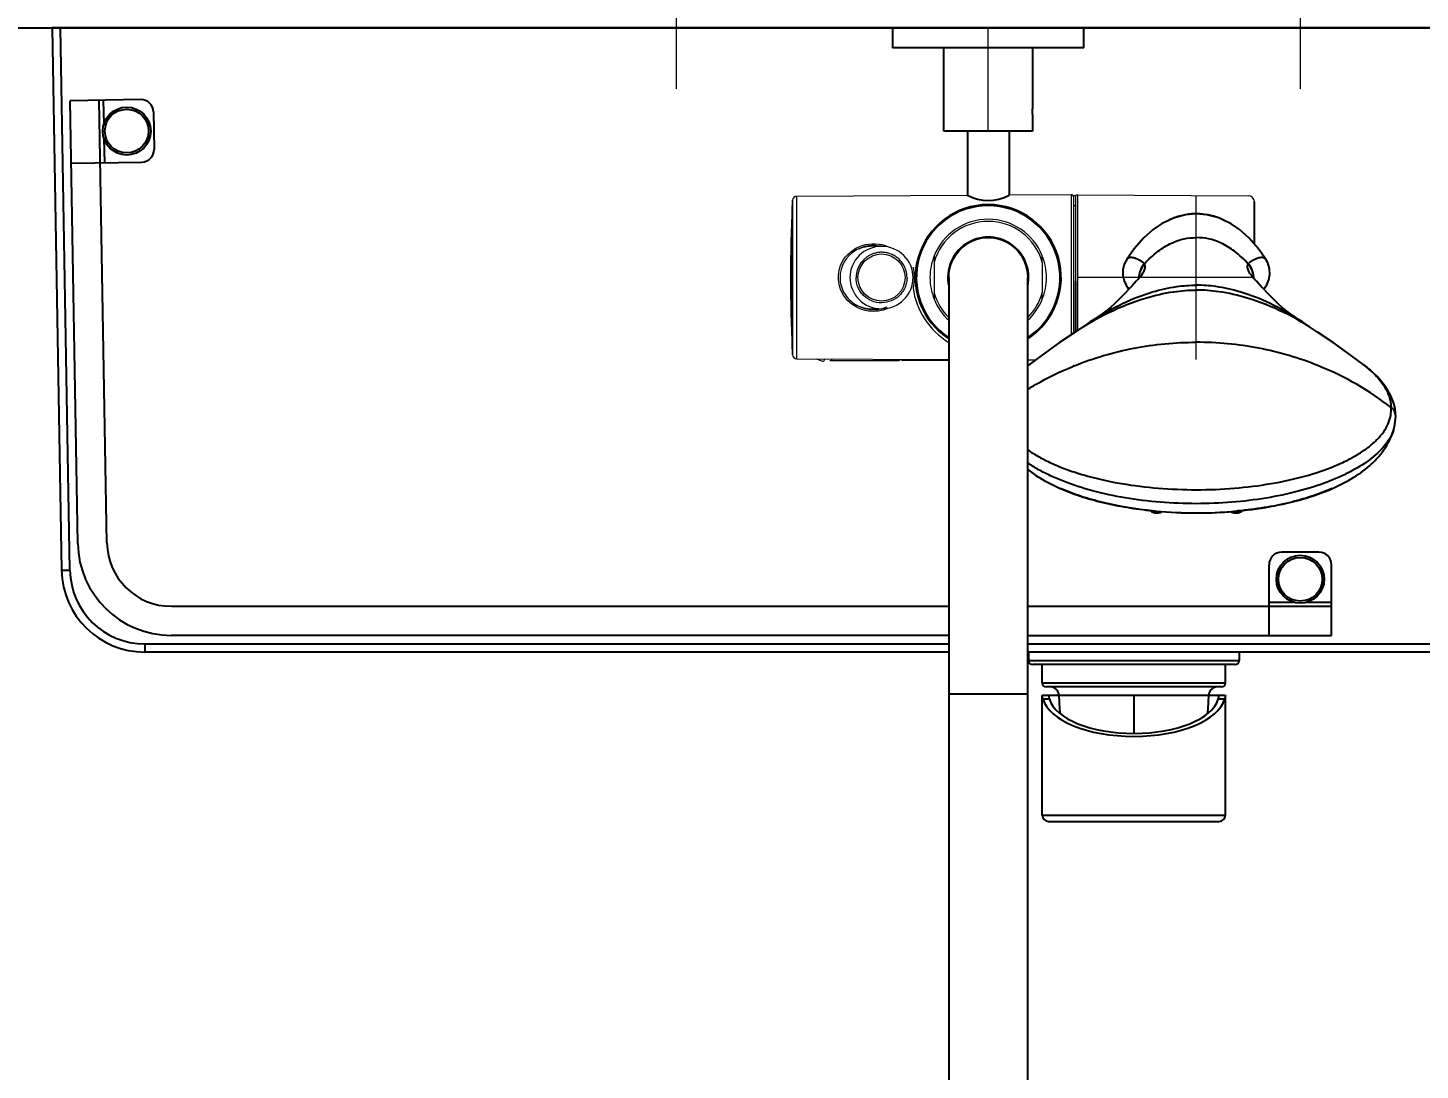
# Model space of a CAD drawing. Extents: x 11377 to 14537, y 53 to 2368.
# Drawn here: x 12292.1 to 12626.8, y 1897.8 to 2148.3 of the extents above; entities that cross this region are included whole.
import ezdxf

# ---------------------------------------------------------------- set-up
doc = ezdxf.new("R2010")
doc.units = 0
doc.header["$LTSCALE"] = 10
doc.header["$MEASUREMENT"] = 0
doc.header["$PDMODE"] = 3
doc.header["$PDSIZE"] = -10
doc.linetypes.add('CENTER2', pattern=[28.575, 19.05, -3.175, 3.175, -3.175])
doc.layers.get('0').update_dxf_attribs({"linetype": 'CONTINUOUS'})
doc.layers.get('DEFPOINTS').update_dxf_attribs({"linetype": 'CONTINUOUS'})
doc.layers.add('1', color=7, linetype='CONTINUOUS', true_color=0xffffff)
doc.layers.add('Cneter', color=1, linetype='CENTER2', lineweight=13)
doc.styles.add('Daelim Dimension', font='')
doc.styles.get('Daelim Dimension').set_extended_font_data('나눔고딕')
doc.dimstyles.new('DEFAULT', dxfattribs={"dimscale": 2, "dimtxt": 2, "dimasz": 2, "dimexe": 0, "dimexo": 2, "dimgap": 1, "dimtad": 1, "dimdec": 1, "dimzin": 9, "dimdsep": 46, "dimtxsty": 'Daelim Dimension', "dimcen": 0.5, "dimclrd": 252, "dimclre": 252, "dimclrt": 3, "dimadec": 1, "dimazin": 0, "dimtfac": 1, "dimtdec": 1, "dimtix": 1, "dimtmove": 0, "dimatfit": 3, "dimfxl": 1, "dimtolj": 1, "dimtzin": 1, "dimlwd": 9, "dimlwe": 9, "dimarcsym": 0})

# ---------------------------------------------------------------- blocks, each defined once
blk = doc.blocks.new('*D17')
at = {"color": 5, "lineweight": 9, "ltscale": 0.5, "transparency": 16777216}
for p, q in [((12801.37, 2148.31), (12873.19, 2148.31)), ((12871.19, 2140.31), (12871.19, 1646.22)), ((12526.95, 1638.22), (12873.19, 1638.22))]:
    blk.add_line(p, q, dxfattribs=at)
at = {"color": 5, "ltscale": 0.5, "transparency": 16777216}
for points in [[(12869.86, 2140.31), (12872.52, 2140.31), (12871.19, 2148.31)], [(12869.86, 1646.22), (12872.52, 1646.22), (12871.19, 1638.22)]]:
    blk.add_solid(points, dxfattribs=at)
at = {"layer": 'DEFPOINTS', "color": 0, "ltscale": 0.5, "transparency": 16777216}
for p in [(12797.37, 2148.31), (12522.95, 1638.22), (12871.19, 1638.22)]:
    blk.add_point(p, dxfattribs=at)
at = {"color": 7, "lineweight": 9, "ltscale": 0.5, "transparency": 16777216, "insert": (12858.33, 1893.27), "char_height": 20, "attachment_point": 5, "rotation": 90, "style": 'Daelim Dimension'}
blk.add_mtext('\\A1;510', dxfattribs=at)

msp = doc.modelspace()

# ---------------------------------------------------------------- linework, layer by layer
at = {"ltscale": 0.5}
msp.add_line((12057.44, 2148.31), (13537.29, 2148.31), dxfattribs=at)
at = {"color": 7, "linetype": 'Continuous'}
for p, q in [((12747.95, 2148.31), (12297.95, 2148.31)), ((12297.95, 2148.31), (12300.22, 2017.96)), ((12297.95, 2148.31), (12747.95, 2148.31)), ((12302.22, 2017.96), (12299.95, 2148.31)), ((12499.95, 2148.31), (12499.95, 2143.51)), ((12545.95, 2143.51), (12545.95, 2148.31)), ((12545.95, 2143.51), (12499.95, 2143.51)), ((12512.3, 2123.51), (12512.3, 2143.51)), ((12533.6, 2143.51), (12533.6, 2129.5)), ((12319.25, 2131.06), (12302.25, 2130.76)), ((12304.11, 2024.42), (12302.25, 2130.76)), ((12311.11, 2024.54), (12309.25, 2130.89)), ((12310.25, 2130.9), (12310.35, 2125.08)), ((12533.6, 2129.5), (12533.59, 2129.46)), ((12322.3, 2128.11), (12322.46, 2119.11)), ((12533.59, 2127.04), (12533.6, 2127)), ((12533.6, 2127), (12533.6, 2123.51)), ((12533.6, 2123.51), (12512.3, 2123.51)), ((12517.95, 2123.51), (12517.95, 2108.06)), ((12527.95, 2123.51), (12527.95, 2108.12)), ((12310.41, 2121.73), (12310.51, 2115.91)), ((12302.52, 2115.77), (12319.51, 2116.06)), ((12566.25, 2102.05), (12566.19, 2102.02)), ((12579.73, 2102.02), (12579.68, 2102.05)), ((12581.31, 2101.18), (12579.68, 2102.05)), ((12556.31, 2092.8), (12556.31, 2092.81)), ((12589.62, 2092.8), (12589.62, 2092.8)), ((12513.45, 2088.31), (12513.45, 1738.31)), ((12532.45, 1738.31), (12532.45, 2088.31)), ((12559.51, 2088.55), (12558.84, 2087.75)), ((12556.43, 2085.96), (12556.76, 2085.5)), ((12558.86, 2087.77), (12558.81, 2087.72)), ((12587.12, 2087.72), (12587.07, 2087.77)), ((12587.09, 2087.75), (12587.07, 2087.77)), ((12589.16, 2085.5), (12589.5, 2085.96)), ((12602.12, 2075.2), (12599.95, 2076.65)), ((12532.61, 2067.24), (12532.61, 2067.24)), ((12613.32, 2067.24), (12613.32, 2067.24)), ((12620.88, 2054.97), (12620.88, 2055.02)), ((12620.54, 2052.21), (12620.54, 2052.18)), ((12620.54, 2052.18), (12620.55, 2052.21)), ((12539.47, 2037.98), (12540.26, 2037.62)), ((12540.26, 2037.62), (12540.3, 2037.61)), ((12605.64, 2037.61), (12605.66, 2037.62)), ((12563.26, 2032.18), (12563.13, 2032.19)), ((12563.22, 2031.76), (12563.22, 2031.76)), ((12563.25, 2032.2), (12563.28, 2032.19)), ((12563.26, 2031.87), (12563.26, 2031.88)), ((12563.28, 2032.06), (12563.29, 2032.12)), ((12563.28, 2032.02), (12563.28, 2032.06)), ((12563.28, 2031.99), (12563.28, 2032.02)), ((12563.29, 2032.12), (12563.29, 2032.21)), ((12582.66, 2031.75), (12582.83, 2031.77)), ((12582.94, 2032.21), (12582.82, 2032.19)), ((12582.95, 2031.78), (12583.05, 2031.8)), ((12602.45, 2022.31), (12593.45, 2022.31)), ((12590.45, 2002.31), (12590.45, 2019.31)), ((12605.45, 2002.31), (12605.45, 2019.31)), ((12326.61, 2009.31), (12513.45, 2009.31)), ((12532.45, 2009.31), (12605.45, 2009.31)), ((12590.45, 2010.31), (12596.27, 2010.31)), ((12599.62, 2010.31), (12605.45, 2010.31)), ((12513.45, 2002.31), (12326.61, 2002.31)), ((12532.45, 2002.31), (12605.45, 2002.31)), ((12320.22, 2000.27), (12320.22, 1998.31)), ((12320.22, 2000.27), (12513.45, 2000.27)), ((12513.45, 1998.31), (12320.22, 1998.31)), ((12532.45, 2000.27), (12725.68, 2000.27)), ((12725.67, 1998.31), (12532.45, 1998.31)), ((12532.65, 1998.31), (12532.65, 1996.31)), ((12583.25, 1998.31), (12583.25, 1996.31)), ((12532.65, 1996.31), (12583.25, 1996.31)), ((12582.25, 1995.31), (12533.65, 1995.31)), ((12535.95, 1990.92), (12535.95, 1995.31)), ((12579.94, 1990.92), (12579.94, 1995.31)), ((12513.45, 1988.31), (12532.45, 1988.31)), ((12535.95, 1990.92), (12579.94, 1990.92)), ((12535.95, 1987.82), (12535.99, 1987.92)), ((12535.99, 1987.92), (12579.9, 1987.92)), ((12578.94, 1989.92), (12536.95, 1989.92)), ((12537.49, 1987.92), (12537.45, 1987.82)), ((12557.95, 1987.92), (12557.95, 1978.75)), ((12578.45, 1987.82), (12578.4, 1987.92)), ((12579.9, 1987.92), (12579.95, 1987.82)), ((12535.95, 1959.11), (12535.95, 1987.82)), ((12537.64, 1986.98), (12536.13, 1986.98)), ((12579.76, 1986.98), (12578.25, 1986.98)), ((12579.95, 1959.11), (12579.95, 1987.82)), ((12535.95, 1959.11), (12579.95, 1959.11)), ((12537.45, 1957.61), (12578.45, 1957.61))]:
    msp.add_line(p, q, dxfattribs=at)
at = {"color": 0}
for p, q in [((12586.93, 2096.34), (12586.93, 2106.47)), ((12543.91, 2087.5), (12543.91, 2075.26))]:
    msp.add_line(p, q, dxfattribs=at)
at = {"color": 7, "linetype": 'Continuous'}
for points in [[(12566.25, 2102.05), (12564.61, 2101.18), (12562.62, 2099.89), (12560.32, 2097.89), (12558.06, 2095.24), (12556.31, 2092.81)], [(12572.96, 2103.62), (12570.37, 2103.4), (12567.51, 2102.61), (12566.25, 2102.04)], [(12579.68, 2102.04), (12578.38, 2102.62), (12575.53, 2103.4), (12572.96, 2103.62)], [(12589.62, 2092.8), (12587.86, 2095.25), (12585.61, 2097.89), (12583.31, 2099.89), (12581.31, 2101.18)], [(12556.31, 2092.8), (12555.65, 2091.53), (12555.32, 2090.16), (12555.31, 2088.79), (12555.61, 2087.52), (12556.1, 2086.45), (12556.43, 2085.96)], [(12589.5, 2085.96), (12589.89, 2086.57), (12590.39, 2087.73), (12590.64, 2089.05), (12590.57, 2090.46), (12590.16, 2091.83), (12589.62, 2092.8)], [(12559.66, 2088.74), (12559.7, 2088.84), (12559.51, 2088.55)], [(12587.09, 2087.75), (12586.42, 2088.55), (12586.25, 2088.8)], [(12558.81, 2087.72), (12558.54, 2087.42), (12558.06, 2086.89), (12557.44, 2086.22), (12556.69, 2085.43), (12555.86, 2084.55), (12554.99, 2083.66), (12554.12, 2082.79), (12553.26, 2081.98), (12552.42, 2081.23), (12551.55, 2080.5), (12550.59, 2079.76), (12549.52, 2078.99), (12548.39, 2078.23)], [(12597.54, 2078.23), (12596.41, 2078.99), (12595.34, 2079.76), (12594.38, 2080.5), (12593.51, 2081.23), (12592.67, 2081.98), (12591.81, 2082.79), (12590.94, 2083.66), (12590.07, 2084.55), (12589.24, 2085.43), (12588.49, 2086.22), (12587.87, 2086.89), (12587.39, 2087.42), (12587.12, 2087.72)], [(12548.39, 2078.24), (12547.46, 2077.63), (12545.98, 2076.65), (12543.81, 2075.2)], [(12599.95, 2076.65), (12598.46, 2077.63), (12597.54, 2078.24)], [(12543.81, 2075.2), (12540.1, 2072.67), (12535.96, 2069.73), (12532.61, 2067.24)], [(12613.32, 2067.24), (12609.96, 2069.73), (12605.83, 2072.67), (12602.12, 2075.2)], [(12532.61, 2067.24), (12532.45, 2067.12)], [(12620.88, 2055.02), (12620.85, 2055.72), (12620.72, 2056.75), (12620.48, 2057.83), (12620.12, 2058.93), (12619.64, 2060.04), (12619.03, 2061.17), (12618.29, 2062.3), (12617.41, 2063.42), (12616.4, 2064.55), (12615.24, 2065.66), (12613.93, 2066.77), (12613.32, 2067.24)], [(12620.54, 2052.18), (12620.71, 2052.96), (12620.88, 2054.97)], [(12561.92, 2032.37), (12562.04, 2032.21), (12562.19, 2032.07), (12562.35, 2031.97), (12562.52, 2031.9), (12562.72, 2031.84), (12562.96, 2031.79), (12563.09, 2031.77)], [(12563.09, 2031.77), (12563.13, 2031.76), (12563.16, 2031.76), (12563.18, 2031.76), (12563.2, 2031.76), (12563.22, 2031.76), (12563.23, 2031.76), (12563.23, 2031.76), (12563.23, 2031.76), (12563.23, 2031.76), (12563.24, 2031.77), (12563.24, 2031.77), (12563.24, 2031.78), (12563.24, 2031.78), (12563.25, 2031.79), (12563.25, 2031.8), (12563.25, 2031.81), (12563.25, 2031.81), (12563.25, 2031.82), (12563.26, 2031.83), (12563.26, 2031.85), (12563.26, 2031.86), (12563.26, 2031.87)], [(12563.22, 2031.76), (12563.35, 2031.75), (12563.63, 2031.75), (12563.89, 2031.77), (12564.11, 2031.81), (12564.31, 2031.87), (12564.49, 2031.95), (12564.66, 2032.06), (12564.67, 2032.07)], [(12563.26, 2031.88), (12563.26, 2031.9), (12563.27, 2031.91), (12563.27, 2031.92), (12563.27, 2031.94), (12563.27, 2031.95), (12563.28, 2031.99)], [(12581.22, 2032.11), (12581.34, 2032.01), (12581.53, 2031.91), (12581.76, 2031.83), (12582.04, 2031.77), (12582.34, 2031.75), (12582.66, 2031.75)], [(12582.83, 2031.77), (12582.86, 2031.77), (12582.89, 2031.77), (12582.91, 2031.78), (12582.93, 2031.78), (12582.95, 2031.78), (12582.96, 2031.79), (12582.97, 2031.79), (12582.98, 2031.79), (12582.99, 2031.8), (12583, 2031.8), (12583.01, 2031.81), (12583.02, 2031.81), (12583.02, 2031.82), (12583.03, 2031.83), (12583.04, 2031.84)], [(12582.95, 2031.78), (12582.94, 2031.78), (12582.94, 2031.79), (12582.93, 2031.79), (12582.92, 2031.79)], [(12583.04, 2031.84), (12583.05, 2031.84), (12583.06, 2031.85), (12583.07, 2031.86)], [(12583.05, 2031.8), (12583.27, 2031.85), (12583.45, 2031.91), (12583.6, 2031.98), (12583.73, 2032.07), (12583.87, 2032.19), (12584, 2032.35)], [(12583.07, 2031.86), (12583.07, 2031.87), (12583.08, 2031.89), (12583.09, 2031.9), (12583.1, 2031.91), (12583.11, 2031.92), (12583.12, 2031.94), (12583.13, 2031.95), (12583.13, 2031.96), (12583.14, 2031.98), (12583.15, 2031.99), (12583.16, 2032.01), (12583.17, 2032.03), (12583.18, 2032.04), (12583.19, 2032.06)], [(12583.19, 2032.06), (12583.19, 2032.08), (12583.2, 2032.1), (12583.21, 2032.12), (12583.22, 2032.13), (12583.23, 2032.15), (12583.24, 2032.17), (12583.25, 2032.2), (12583.26, 2032.22), (12583.27, 2032.24), (12583.28, 2032.26), (12583.29, 2032.29), (12583.29, 2032.29)]]:
    msp.add_lwpolyline(points, dxfattribs=at)
for centre, radius in [((12315.88, 2123.5), 5.75), ((12315.88, 2123.5), 5.25), ((12597.95, 2015.81), 5.75), ((12597.95, 2015.81), 5.25)]:
    msp.add_circle(centre, radius, dxfattribs=at)
for centre, radius, start, end in [((12319.3, 2128.06), 3, 1, 90.9999), ((12543.83, 2128.24), 10.31, 178.1377, 179.9354), ((12545.62, 2128.18), 12.1, 176.6938, 177.512), ((12545.17, 2128.2), 11.64, 177.5135, 178.1494), ((12545.62, 2128.18), 12.09, 176.0473, 176.695), ((12545.07, 2128.22), 11.55, 175.4434, 176.0518), ((12543.96, 2128.31), 10.43, 174.7772, 175.4513), ((12542.5, 2128.44), 8.97, 174.2935, 174.783), ((12540.26, 2128.67), 6.71, 173.499, 174.3298), ((12538.1, 2128.92), 4.54, 173.138, 173.4964), ((12543.39, 2128.26), 9.87, 180.0245, 181.9024), ((12545.07, 2128.3), 11.54, 181.8478, 182.4893), ((12545.58, 2128.32), 12.06, 182.4865, 183.3077), ((12545.64, 2128.32), 12.12, 183.3057, 183.952), ((12545.21, 2128.29), 11.69, 183.9519, 184.5529), ((12544.18, 2128.21), 10.65, 184.5556, 185.2159), ((12542.75, 2128.08), 9.22, 185.2237, 185.6996), ((12540.74, 2127.88), 7.2, 185.698, 186.4731), ((12538.35, 2127.62), 4.79, 186.513, 186.8522), ((12319.46, 2119.06), 3, 271, 1), ((12522.95, 2088.31), 17.5, 302.8783, 237.1217), ((12522.95, 2088.31), 17.3, 303.3075, 236.6925), ((12572.79, 2088.99), 14.6, 111.4395, 116.6261), ((12572.9, 2088.68), 14.93, 99.6528, 111.3741), ((12572.96, 2088.34), 15.28, 94.1916, 99.6754), ((12572.96, 2088.29), 15.33, 89.9981, 94.1943), ((12572.96, 2088.31), 15.31, 88.7101, 90.0027), ((12572.96, 2088.3), 15.32, 80.6536, 88.7105), ((12573, 2088.52), 15.1, 75.6366, 80.649), ((12573.08, 2088.84), 14.76, 69.1982, 75.642), ((12573.13, 2088.97), 14.63, 64.805, 69.1764), ((12573.11, 2088.93), 14.67, 63.384, 64.8066), ((12522.95, 2088.31), 9.7, 348.3449, 191.6551), ((12564.34, 2088.15), 5.2, 173.2389, 179.7974), ((12564.35, 2088.12), 5.18, 172.8975, 178.962), ((12564.31, 2088.15), 5.17, 170.2123, 173.2359), ((12564.33, 2088.15), 5.19, 138.3721, 170.1936), ((12564.32, 2088.12), 5.15, 170.2898, 172.8942), ((12564.34, 2088.12), 5.17, 138.4159, 170.2711), ((12559.15, 2090.6), 1.63, 35.7789, 37.598), ((12586.78, 2090.6), 1.63, 142.402, 144.2211), ((12581.58, 2088.12), 5.17, 9.73, 41.584), ((12581.6, 2088.15), 5.19, 9.8054, 41.6284), ((12581.61, 2088.12), 5.15, 7.6992, 9.7118), ((12581.62, 2088.15), 5.17, 7.3558, 9.7872), ((12581.57, 2088.12), 5.18, 1.0377, 7.6941), ((12581.59, 2088.15), 5.2, 0.2023, 7.3508), ((12534.48, 2108.98), 32.31, 318.9674, 319.8172), ((12612.41, 2109.82), 33.59, 220.4285, 221.0232), ((12572.11, 1996.61), 76.03, 112.0088, 112.2823), ((12573.82, 1996.61), 76.03, 67.7177, 67.9912), ((12612.19, 2054.35), 8.62, 341.4087, 345.4058), ((12572.55, 2132.79), 101.02, 264.2619, 264.7134), ((12572.55, 2132.28), 100.53, 264.2401, 264.6256), ((12566.33, 2032.5), 3.21, 188.5531, 190.3446), ((12572.95, 2137.45), 105.71, 264.7405, 270.0078), ((12546.18, 2033.24), 17.13, 356.1289, 356.5269), ((12572.91, 2136.96), 105.21, 264.7503, 270.0322), ((12573.03, 2136.38), 104.64, 269.9652, 275.3704), ((12326.61, 2024.81), 22.5, 181, 270), ((12326.61, 2024.81), 15.5, 181, 270), ((12593.45, 2019.31), 3, 90, 180), ((12602.45, 2019.31), 3, 0, 90), ((12320.22, 2018.31), 20, 181, 270), ((12320.22, 2018.27), 18, 180.9941, 269.9951), ((12533.65, 1996.31), 1, 180, 270), ((12582.25, 1996.31), 1, 270, 0), ((12536.95, 1990.92), 1, 180, 270), ((12537.95, 1987.92), 2, 0, 90), ((12573.95, 1987.92), 34, 180, 187.4837), ((12541.94, 1987.92), 34, 352.5409, 0), ((12577.94, 1987.92), 2, 90, 180), ((12578.94, 1990.92), 1, 270, 0), ((12537.45, 1959.11), 1.5, 180, 270), ((12578.45, 1959.11), 1.5, 270, 0)]:
    msp.add_arc(centre, radius, start, end, dxfattribs=at)
at = {"color": 0}
msp.add_arc((12522.89, 2117.51), 10.66, 242.3792, 298.2998, dxfattribs=at)
at = {"color": 0, "lineweight": 18}
msp.add_arc((12585.43, 2106.47), 1.5, 0, 89.6605, dxfattribs=at)
at = {"color": 7, "linetype": 'Continuous'}
for major_axis, start_param, end_param in [((22, 0), -3.011884, -0.129709), ((20.5, 0), -3.002334, -0.139259)]:
    msp.add_ellipse((12557.95, 1988.31), major_axis=major_axis, ratio=0.466308, start_param=start_param, end_param=end_param, dxfattribs=at)
for points, knots in [([(12560.48, 2091.55), (12561.5, 2092.67), (12563.51, 2094.59), (12566.78, 2096.64), (12569.93, 2097.71), (12571.99, 2097.9), (12572.96, 2097.9)], [0, 0, 0, 0, 0.315024, 0.573881, 0.796533, 1, 1, 1, 1]), ([(12585.45, 2091.55), (12584.43, 2092.67), (12582.42, 2094.59), (12579.15, 2096.64), (12576, 2097.71), (12573.94, 2097.9), (12572.96, 2097.9)], [0, 0, 0, 0, 0.315041, 0.573899, 0.796545, 1, 1, 1, 1]), ([(12556.31, 2092.81), (12556.39, 2092.92), (12556.65, 2093.11), (12557.13, 2093.2), (12557.65, 2093.16), (12558.21, 2093.01), (12558.8, 2092.78), (12559.4, 2092.47), (12559.99, 2092.12), (12560.34, 2091.79), (12560.45, 2091.6)], [0, 0, 0, 0, 0.0918, 0.192222, 0.303181, 0.426192, 0.561504, 0.706916, 0.857914, 1, 1, 1, 1]), ([(12585.48, 2091.6), (12585.54, 2091.69), (12585.68, 2091.87), (12585.94, 2092.09), (12586.23, 2092.29), (12586.63, 2092.53), (12587.13, 2092.78), (12587.72, 2093.01), (12588.28, 2093.16), (12588.8, 2093.2), (12589.28, 2093.11), (12589.54, 2092.92), (12589.62, 2092.8)], [0, 0, 0, 0, 0.070764, 0.14258, 0.217425, 0.293303, 0.438881, 0.574048, 0.69688, 0.807752, 0.908038, 1, 1, 1, 1]), ([(12559.17, 2088.13), (12559.51, 2088.54), (12559.97, 2089.1), (12560.4, 2089.87), (12560.62, 2090.41), (12560.71, 2090.99), (12560.57, 2091.39), (12560.48, 2091.55)], [0, 0, 0, 0, 0.41105, 0.559878, 0.679851, 0.859214, 1, 1, 1, 1]), ([(12586.46, 2088.5), (12586.17, 2088.85), (12585.72, 2089.46), (12585.31, 2090.34), (12585.23, 2091.04), (12585.37, 2091.4), (12585.45, 2091.55)], [0, 0, 0, 0, 0.399293, 0.66565, 0.850574, 1, 1, 1, 1]), ([(12586.84, 2088.03), (12586.81, 2088.07), (12586.68, 2088.23), (12586.55, 2088.39), (12586.46, 2088.5)], [0, 0, 0, 0, 0.260292, 1, 1, 1, 1]), ([(12543.81, 2075.2), (12549.01, 2078.68), (12556.83, 2082.65), (12567, 2084.97), (12571.15, 2085.3), (12572.96, 2085.3)], [0, 0, 0, 0, 0.601736, 0.825217, 1, 1, 1, 1]), ([(12548.39, 2078.24), (12552.74, 2081.06), (12559.29, 2084.28), (12567.83, 2086.2), (12571.39, 2086.48), (12572.96, 2086.48)], [0, 0, 0, 0, 0.593673, 0.81928, 1, 1, 1, 1]), ([(12556.88, 2085.63), (12556.79, 2085.67), (12556.63, 2085.76), (12556.48, 2085.89), (12556.43, 2085.96)], [0, 0, 0, 0, 0.531725, 1, 1, 1, 1]), ([(12597.54, 2078.24), (12593.19, 2081.06), (12586.64, 2084.28), (12578.1, 2086.2), (12574.54, 2086.48), (12572.96, 2086.48)], [0, 0, 0, 0, 0.593673, 0.81928, 1, 1, 1, 1]), ([(12602.12, 2075.2), (12596.91, 2078.68), (12589.1, 2082.65), (12578.93, 2084.97), (12574.78, 2085.3), (12572.96, 2085.3)], [0, 0, 0, 0, 0.601736, 0.825217, 1, 1, 1, 1]), ([(12589.04, 2085.63), (12589.14, 2085.67), (12589.3, 2085.76), (12589.45, 2085.89), (12589.5, 2085.96)], [0, 0, 0, 0, 0.53009, 1, 1, 1, 1]), ([(12543.61, 2067.1), (12548.24, 2068.97), (12557.91, 2071.81), (12567.94, 2072.76), (12572.96, 2072.76)], [0, 0, 0, 0, 0.498089, 1, 1, 1, 1]), ([(12602.32, 2067.1), (12597.69, 2068.97), (12588.02, 2071.81), (12577.99, 2072.76), (12572.96, 2072.76)], [0, 0, 0, 0, 0.498089, 1, 1, 1, 1]), ([(12532.45, 2061.46), (12533.06, 2061.84), (12536.55, 2063.92), (12540.2, 2065.7), (12543.28, 2066.96)], [0.3874181, 0.3874181, 0.3874181, 0.3874181, 0.4969955, 1, 1, 1, 1]), ([(12619.8, 2057.08), (12617.2, 2059.1), (12611.69, 2062.79), (12605.73, 2065.7), (12602.65, 2066.96)], [0, 0, 0, 0, 0.496996, 1, 1, 1, 1]), ([(12613.32, 2067.24), (12614.28, 2066.51), (12616.01, 2065.02), (12618.06, 2062.49), (12619.37, 2059.84), (12619.75, 2057.98), (12619.8, 2057.08)], [0, 0, 0, 0, 0.290665, 0.549482, 0.782441, 1, 1, 1, 1]), ([(12572.96, 2037.33), (12576.02, 2037.32), (12582.04, 2037.57), (12590.78, 2038.64), (12598.86, 2040.39), (12604.99, 2042.43), (12609.29, 2044.38), (12612.06, 2045.92), (12614.46, 2047.57), (12616.45, 2049.33), (12618.01, 2051.17), (12619.13, 2053.1), (12619.76, 2055.08), (12619.84, 2056.43), (12619.8, 2057.08)], [0, 0, 0, 0, 0.167566, 0.330047, 0.482586, 0.620841, 0.683517, 0.741473, 0.794596, 0.842915, 0.886732, 0.926723, 0.964002, 1, 1, 1, 1]), ([(12620.88, 2055.02), (12620.87, 2055.41), (12620.66, 2056.22), (12620.12, 2056.84), (12619.8, 2057.08)], [0, 0, 0, 0, 0.498621, 1, 1, 1, 1]), ([(12620.36, 2051.6), (12619.95, 2050.37), (12618.86, 2048.56), (12616.91, 2046.43), (12614.29, 2044.16), (12611.08, 2042.16), (12607.44, 2040.38), (12603.19, 2038.62), (12597.28, 2036.78), (12589.61, 2035.18), (12581.42, 2034.19), (12575.81, 2033.97), (12572.96, 2033.97)], [0, 0, 0, 0, 0.074168, 0.116939, 0.163951, 0.270715, 0.330414, 0.394073, 0.531903, 0.681243, 0.838575, 1, 1, 1, 1]), ([(12605.67, 2037.62), (12607.44, 2038.4), (12610.76, 2040.09), (12614.47, 2042.82), (12616.92, 2045.33), (12618.99, 2048.09), (12620.1, 2050.5), (12620.54, 2052.18)], [0, 0, 0, 0, 0.269984, 0.518044, 0.637981, 0.758282, 1, 1, 1, 1]), ([(12532.45, 2046.92), (12532.89, 2046.6), (12534.23, 2045.71), (12536.64, 2044.38), (12539.76, 2042.96), (12543.19, 2041.68), (12548.26, 2040.13), (12555.16, 2038.65), (12563.89, 2037.56), (12569.91, 2037.33), (12572.96, 2037.33)], [0.2284705, 0.2284705, 0.2284705, 0.2284705, 0.2586001, 0.316555, 0.3792272, 0.4463564, 0.5175223, 0.6700151, 0.8324686, 1, 1, 1, 1]), ([(12572.96, 2033.97), (12570.06, 2033.97), (12564.34, 2034.2), (12555.99, 2035.23), (12548.19, 2036.89), (12542.21, 2038.81), (12537.93, 2040.63), (12535.07, 2042.08), (12533.29, 2043.16), (12532.45, 2043.73)], [0, 0, 0, 0, 0.1629402, 0.3215788, 0.4718247, 0.6099951, 0.6735702, 0.7330225, 0.7901293, 0.7901293, 0.7901293, 0.7901293]), ([(12532.45, 2042.16), (12533.3, 2041.49), (12535.79, 2039.77), (12538.49, 2038.4), (12540.26, 2037.62)], [0.5792297, 0.5792297, 0.5792297, 0.5792297, 0.7300177, 1, 1, 1, 1]), ([(12540.3, 2037.61), (12541.87, 2036.92), (12545.23, 2035.67), (12550.58, 2034.17), (12556.38, 2033.01), (12560.39, 2032.48), (12562.45, 2032.27)], [0, 0, 0, 0, 0.224758, 0.468651, 0.728382, 1, 1, 1, 1]), ([(12562.46, 2032.26), (12558.44, 2032.66), (12552.59, 2033.6), (12545.25, 2035.66), (12541.88, 2036.92), (12540.3, 2037.61)], [0, 0, 0, 0, 0.529765, 0.773913, 1, 1, 1, 1]), ([(12572.96, 2031.75), (12575.99, 2031.75), (12581.93, 2032), (12590.55, 2033.11), (12598.47, 2034.91), (12603.39, 2036.63), (12605.64, 2037.61)], [0, 0, 0, 0, 0.271383, 0.533858, 0.779093, 1, 1, 1, 1]), ([(12605.64, 2037.61), (12604.03, 2036.91), (12600.58, 2035.62), (12595.09, 2034.1), (12589.16, 2032.93), (12585.05, 2032.41), (12582.94, 2032.21)], [0, 0, 0, 0, 0.22567, 0.469762, 0.729155, 1, 1, 1, 1]), ([(12563.03, 2031.92), (12563.02, 2031.94), (12562.99, 2032.05), (12562.97, 2032.16), (12562.96, 2032.25)], [0, 0, 0, 0, 0.209976, 1, 1, 1, 1]), ([(12563.04, 2031.86), (12563.04, 2031.86), (12563.04, 2031.88), (12563.03, 2031.9), (12563.03, 2031.92)], [0, 0, 0, 0, 0.229806, 1, 1, 1, 1]), ([(12563.09, 2031.77), (12563.08, 2031.77), (12563.06, 2031.8), (12563.05, 2031.83), (12563.04, 2031.86)], [0, 0, 0, 0, 0.33244, 1, 1, 1, 1]), ([(12563.21, 2031.76), (12563.2, 2031.77), (12563.2, 2031.8), (12563.19, 2031.83), (12563.19, 2031.85)], [0, 0, 0, 0, 0.386801, 1, 1, 1, 1]), ([(12563.22, 2031.76), (12563.23, 2031.76), (12563.23, 2031.78), (12563.24, 2031.8), (12563.25, 2031.84), (12563.25, 2031.9), (12563.26, 2031.99), (12563.27, 2032.05), (12563.27, 2032.09)], [0, 0, 0, 0, 0.054399, 0.148156, 0.264974, 0.396323, 0.686471, 1, 1, 1, 1]), ([(12582.83, 2031.77), (12582.84, 2031.77), (12582.86, 2031.79), (12582.87, 2031.81), (12582.87, 2031.82)], [0, 0, 0, 0, 0.353172, 1, 1, 1, 1]), ([(12582.87, 2031.82), (12582.87, 2031.82), (12582.88, 2031.83), (12582.88, 2031.85), (12582.88, 2031.86)], [0, 0, 0, 0, 0.230606, 1, 1, 1, 1]), ([(12582.88, 2031.86), (12582.89, 2031.87), (12582.91, 2031.94), (12582.93, 2032.01), (12582.94, 2032.06)], [0, 0, 0, 0, 0.20567, 1, 1, 1, 1]), ([(12582.94, 2032.06), (12582.94, 2032.08), (12582.95, 2032.14), (12582.97, 2032.21), (12582.98, 2032.26)], [0, 0, 0, 0, 0.233316, 1, 1, 1, 1]), ([(12583.1, 2031.93), (12583.14, 2031.98), (12583.19, 2032.1), (12583.25, 2032.23), (12583.27, 2032.29)], [0, 0, 0, 0, 0.488163, 1, 1, 1, 1]), ([(12302.22, 2017.96), (12301.97, 2017.95), (12301.6, 2017.95), (12301.12, 2017.95), (12300.83, 2017.94), (12300.61, 2017.95), (12300.46, 2017.95), (12300.38, 2017.95), (12300.32, 2017.95), (12300.26, 2017.95), (12300.24, 2017.96), (12300.22, 2017.96), (12300.22, 2017.96)], [0, 0, 0, 0, 0.382482, 0.555343, 0.706733, 0.830963, 0.881441, 0.923443, 0.956491, 0.980351, 0.994864, 1, 1, 1, 1]), ([(12536.13, 1986.98), (12536.1, 1987.08), (12536.06, 1987.25), (12536, 1987.49), (12535.96, 1987.67), (12535.95, 1987.78), (12535.95, 1987.82)], [0, 0, 0, 0, 0.346331, 0.629881, 0.848031, 1, 1, 1, 1]), ([(12537.45, 1987.82), (12537.45, 1987.78), (12537.46, 1987.67), (12537.5, 1987.49), (12537.56, 1987.25), (12537.62, 1987.08), (12537.64, 1986.98)], [0, 0, 0, 0, 0.151552, 0.369555, 0.653278, 1, 1, 1, 1]), ([(12578.25, 1986.98), (12578.28, 1987.08), (12578.33, 1987.25), (12578.39, 1987.49), (12578.43, 1987.67), (12578.45, 1987.78), (12578.45, 1987.82)], [0, 0, 0, 0, 0.346703, 0.630422, 0.848433, 1, 1, 1, 1]), ([(12579.95, 1987.82), (12579.95, 1987.78), (12579.93, 1987.67), (12579.9, 1987.49), (12579.84, 1987.25), (12579.79, 1987.08), (12579.76, 1986.98)], [0, 0, 0, 0, 0.151954, 0.370097, 0.653651, 1, 1, 1, 1])]:
    msp.add_open_spline(points, degree=3, knots=knots, dxfattribs=at)
for points in [[(12532.61, 2067.24), (12532.55, 2067.2), (12532.5, 2067.16), (12532.45, 2067.12)], [(12563.19, 2031.85), (12563.18, 2031.87), (12563.18, 2031.9), (12563.17, 2031.92)], [(12582.95, 2031.79), (12582.98, 2031.79), (12583, 2031.81), (12583.02, 2031.82)], [(12583.02, 2031.82), (12583.03, 2031.83), (12583.04, 2031.84), (12583.05, 2031.85)], [(12583.05, 2031.85), (12583.07, 2031.88), (12583.09, 2031.9), (12583.1, 2031.93)]]:
    msp.add_open_spline(points, degree=3, dxfattribs=at)
at = {"layer": '1', "color": 7, "linetype": 'Continuous', "lineweight": 18}
for p, q in [((12522.95, 2148.31), (12497.95, 2148.31)), ((12522.95, 2148.31), (12547.95, 2148.31)), ((12581.45, 2148.31), (12532.94, 2148.31)), ((12581.45, 2148.31), (12596.36, 2148.31)), ((12475.88, 2106.31), (12475.88, 2070.3)), ((12517.95, 2108.06), (12476.9, 2107.82)), ((12542.91, 2108.21), (12527.95, 2108.12)), ((12542.91, 2108.21), (12542.91, 2074.58)), ((12543.98, 2107.96), (12543.33, 2107.97)), ((12543.41, 2107.71), (12543.41, 2074.92)), ((12543.91, 2105.51), (12543.41, 2105.52)), ((12543.91, 2107.71), (12543.91, 2087.5)), ((12544.41, 2108.21), (12544.41, 2075.59)), ((12544.41, 2108.21), (12585.44, 2107.97)), ((12497.3, 2095.81), (12494.96, 2095.81)), ((12509.95, 2091.95), (12509.95, 2084.67)), ((12535.95, 2091.95), (12535.95, 2084.67)), ((12513.45, 2088.31), (12513.45, 2060.4)), ((12532.45, 2060.4), (12532.45, 2088.31)), ((12494.96, 2080.81), (12497.3, 2080.81)), ((12476.9, 2068.8), (12513.45, 2068.58)), ((12481.61, 2068.77), (12483.32, 2068.12)), ((12485.34, 2068.41), (12501.45, 2068.41)), ((12502.45, 2068.41), (12502.45, 2068.65)), ((12502.45, 2068.41), (12513.45, 2068.47)), ((12534.25, 2068.46), (12532.45, 2068.47))]:
    msp.add_line(p, q, dxfattribs=at)
at = {"layer": '1', "color": 7, "linetype": 'Continuous', "lineweight": 13}
for p, q in [((12522.95, 2123.67), (12522.95, 2148.31)), ((12475.84, 2088.31), (12475.84, 2105.53)), ((12475.88, 2106.33), (12475.88, 2070.29)), ((12475.91, 2088.31), (12475.91, 2106.87)), ((12476.9, 2107.82), (12476.9, 2068.8)), ((12475.84, 2071.09), (12475.84, 2088.31)), ((12475.91, 2069.75), (12475.91, 2088.31)), ((12501.45, 2068.41), (12501.45, 2068.65))]:
    msp.add_line(p, q, dxfattribs=at)
msp.add_circle((12497.3, 2088.31), 5.66, dxfattribs=at)
at = {"layer": '1', "color": 7, "linetype": 'Continuous', "lineweight": 18}
for centre, radius, start, end in [((12819.24, 2088.31), 343.83, 177.1294, 182.8706), ((12476.14, 2105.51), 0.3, 149.6796, 177.1294), ((12819.24, 2088.31), 343.83, 176.9052, 176.9959), ((12476.18, 2106.31), 0.3, 176.9959, 180), ((12476.91, 2106.82), 1, 90.3395, 176.9052), ((12542.91, 2107.71), 0.5, 0, 90), ((12544.41, 2107.71), 0.5, 90, 180), ((12522.95, 2088.31), 14, 21.7868, 158.2132), ((12522.95, 2088.31), 9.5, 90, 180), ((12522.95, 2088.31), 9.5, 0, 90), ((12522.95, 2088.31), 14, 158.2132, 180), ((12522.95, 2088.31), 14, 0, 21.7868), ((12522.95, 2088.31), 14, 180, 201.7868), ((12522.95, 2088.31), 14, 338.2132, 0), ((12522.95, 2088.31), 18.25, 187.7853, 238.63), ((12522.95, 2088.31), 14, 201.7868, 227.2687), ((12522.95, 2088.31), 14, 312.7313, 338.2132), ((12476.14, 2071.1), 0.3, 182.8706, 210.3204), ((12476.18, 2070.3), 0.3, 180, 183.0041), ((12819.24, 2088.31), 343.83, 183.0041, 183.0948), ((12476.91, 2069.8), 1, 183.0948, 269.6605), ((12501.45, 2068.91), 0.5, 270, 329.0893), ((12502.45, 2068.91), 0.5, 211.0247, 270)]:
    msp.add_arc(centre, radius, start, end, dxfattribs=at)
at = {"layer": '1', "color": 7, "linetype": 'Continuous', "lineweight": 13}
for start, end in [(15.6425, 164.3575), (195.6425, 225.2763), (314.7237, 344.3575)]:
    msp.add_arc((12522.95, 2088.31), 13.5, start, end, dxfattribs=at)
at = {"layer": '1', "color": 7, "linetype": 'Continuous', "lineweight": 18, "extrusion": (0, 0, -1)}
for start, end in [(0, 180), (351.7228, 0), (180, 188.2772)]:
    msp.add_arc((-12522.95, 2088.31), 9.6, start, end, dxfattribs=at)
at = {"layer": '1', "color": 7, "linetype": 'Continuous', "lineweight": 18}
for start_param, end_param in [(4.712389, 5.135719), (1.064804, 1.570796)]:
    msp.add_ellipse((12494.96, 2088.31), major_axis=(-7.67, 0), ratio=0.978148, start_param=start_param, end_param=end_param, dxfattribs=at)
at = {"layer": '1', "color": 7, "linetype": 'Continuous', "lineweight": 18, "extrusion": (0, 0, -1)}
msp.add_ellipse((12497.3, 2088.31), major_axis=(-6.13, 0), ratio=0.978148, start_param=6.280467, end_param=6.285904, dxfattribs=at)
at = {"layer": '1', "color": 7, "linetype": 'Continuous', "lineweight": 18}
for points, knots in [([(12498.94, 2080.91), (12497.45, 2080.26), (12495.76, 2080.03), (12491.97, 2080.58), (12489.95, 2081.72), (12487.28, 2085.11), (12486.65, 2087.4), (12487.37, 2091.77), (12488.67, 2093.7), (12492.23, 2096.14), (12494.52, 2096.67), (12497.55, 2096.23), (12498.36, 2095.99), (12499.12, 2095.64)], [0, 0, 0, 0, 0.145825, 0.145825, 0.340647, 0.340647, 0.53547, 0.53547, 0.730292, 0.730292, 0.925115, 0.925115, 1, 1, 1, 1]), ([(12496.79, 2095.88), (12496.12, 2095.99), (12495.44, 2096.03), (12493.46, 2095.88), (12492.17, 2095.47), (12488.83, 2093.45), (12487.33, 2090.99), (12487.32, 2086.99), (12487.69, 2085.67), (12489.01, 2083.43), (12489.95, 2082.49), (12492.16, 2081.15), (12493.45, 2080.74), (12496.08, 2080.54), (12497.42, 2080.76), (12498.64, 2081.27)], [0, 0, 0, 0, 0.068105, 0.068105, 0.201233, 0.201233, 0.467488, 0.467488, 0.600616, 0.600616, 0.733744, 0.733744, 0.866872, 0.866872, 1, 1, 1, 1]), ([(12489.7, 2088.31), (12489.7, 2090.27), (12491.37, 2094.21), (12497.3, 2096.61), (12503.23, 2094.21), (12505.73, 2088.31), (12503.23, 2082.4), (12497.3, 2080.01), (12491.37, 2082.4), (12489.7, 2086.35), (12489.7, 2088.31)], [0, 0, 0, 0, 0.12437, 0.25, 0.37563, 0.5, 0.62437, 0.75, 0.87563, 1, 1, 1, 1]), ([(12503.44, 2088.31), (12503.41, 2088.73), (12503.35, 2089.56), (12502.96, 2090.72), (12502.39, 2091.75), (12501.65, 2092.62), (12500.81, 2093.32), (12499.9, 2093.84), (12498.95, 2094.18), (12498.01, 2094.36), (12497.08, 2094.39), (12496.21, 2094.29), (12495.4, 2094.08), (12494.66, 2093.78), (12494.01, 2093.41), (12493.43, 2092.99), (12492.94, 2092.53), (12492.53, 2092.06), (12492.19, 2091.58), (12491.91, 2091.11), (12491.69, 2090.65), (12491.52, 2090.22), (12491.4, 2089.82), (12491.31, 2089.44), (12491.25, 2089.11), (12491.21, 2088.81), (12491.18, 2088.55), (12491.17, 2088.4), (12491.17, 2088.32)], [0, 0, 0, 0, 0.066073, 0.129853, 0.191355, 0.250595, 0.307586, 0.362341, 0.414873, 0.465192, 0.51331, 0.559236, 0.602978, 0.644543, 0.683939, 0.721171, 0.756243, 0.789161, 0.819925, 0.84854, 0.875005, 0.899322, 0.921489, 0.941504, 0.959367, 0.975073, 0.988619, 1, 1, 1, 1]), ([(12509.95, 2093.5), (12509.95, 2093.5), (12509.95, 2093.5), (12509.95, 2093.48), (12509.95, 2093.47), (12509.95, 2093.42), (12509.95, 2093.38), (12509.95, 2093.26), (12509.95, 2093.16), (12509.95, 2092.75), (12509.95, 2092.42), (12509.95, 2092.04), (12509.95, 2091.99), (12509.95, 2091.95)], [0, 0, 0, 0, 0.03963, 0.03963, 0.088725, 0.088725, 0.170069, 0.170069, 0.343238, 0.343238, 0.92063, 0.92063, 1, 1, 1, 1]), ([(12535.95, 2091.95), (12535.95, 2092.28), (12535.95, 2092.62), (12535.95, 2093.02), (12535.95, 2093.09), (12535.95, 2093.23), (12535.95, 2093.31), (12535.95, 2093.4), (12535.95, 2093.43), (12535.95, 2093.47), (12535.95, 2093.48), (12535.95, 2093.5), (12535.95, 2093.5), (12535.95, 2093.5)], [0, 0, 0, 0, 0.583254, 0.583254, 0.70865, 0.70865, 0.853126, 0.853126, 0.908969, 0.908969, 0.965806, 0.965806, 1, 1, 1, 1]), ([(12503.44, 2088.31), (12503.44, 2088.26), (12503.43, 2088.16), (12503.42, 2087.96), (12503.39, 2087.61), (12503.28, 2086.92), (12502.99, 2085.96), (12502.42, 2084.9), (12500.92, 2083.08), (12498.07, 2081.92), (12494.93, 2082.55), (12493.22, 2083.66), (12492.2, 2084.88), (12491.71, 2085.76), (12491.44, 2086.51), (12491.3, 2087.09), (12491.23, 2087.59), (12491.19, 2087.94), (12491.18, 2088.12), (12491.17, 2088.2), (12491.17, 2088.25), (12491.17, 2088.27), (12491.17, 2088.28), (12491.17, 2088.29), (12491.17, 2088.29), (12491.17, 2088.29), (12491.17, 2088.29), (12491.17, 2088.29), (12491.17, 2088.29), (12491.17, 2088.29), (12491.17, 2088.29), (12491.17, 2088.29), (12491.17, 2088.29), (12491.17, 2088.29)], [0, 0, 0, 0, 0.007939, 0.015873, 0.031726, 0.063379, 0.12646, 0.189299, 0.251899, 0.497305, 0.622258, 0.747502, 0.810384, 0.873276, 0.904848, 0.936456, 0.968198, 0.984103, 0.992054, 0.996028, 0.998014, 0.999007, 0.999504, 0.999752, 0.999876, 0.999938, 0.999969, 0.999984, 0.999992, 0.999994, 0.999996, 0.999998, 1, 1, 1, 1]), ([(12504.87, 2090.81), (12504.87, 2090.81), (12504.87, 2090.8), (12504.88, 2090.77), (12504.89, 2090.69), (12504.94, 2090.46), (12504.97, 2090.3), (12505.04, 2089.92), (12505.07, 2089.69), (12505.12, 2089.19), (12505.14, 2088.91), (12505.16, 2088.53), (12505.16, 2088.42), (12505.16, 2088.31)], [0, 0, 0, 0, 0.067695, 0.067695, 0.276612, 0.276612, 0.487013, 0.487013, 0.702076, 0.702076, 0.918184, 0.918184, 1, 1, 1, 1]), ([(12505.16, 2088.31), (12505.16, 2088.03), (12505.15, 2087.75), (12505.11, 2087.23), (12505.08, 2086.99), (12505.01, 2086.55), (12504.98, 2086.36), (12504.92, 2086.05), (12504.9, 2085.94), (12504.87, 2085.83), (12504.87, 2085.81), (12504.87, 2085.81)], [0, 0, 0, 0, 0.211316, 0.211316, 0.422376, 0.422376, 0.637219, 0.637219, 0.854473, 0.854473, 1, 1, 1, 1]), ([(12509.95, 2084.67), (12509.95, 2084.33), (12509.95, 2083.99), (12509.95, 2083.6), (12509.95, 2083.53), (12509.95, 2083.38), (12509.95, 2083.31), (12509.95, 2083.21), (12509.95, 2083.19), (12509.95, 2083.15), (12509.95, 2083.13), (12509.95, 2083.12), (12509.95, 2083.11), (12509.95, 2083.11)], [0, 0, 0, 0, 0.583254, 0.583254, 0.70865, 0.70865, 0.853126, 0.853126, 0.908969, 0.908969, 0.965806, 0.965806, 1, 1, 1, 1]), ([(12535.95, 2083.11), (12535.95, 2083.11), (12535.95, 2083.12), (12535.95, 2083.13), (12535.95, 2083.15), (12535.95, 2083.2), (12535.95, 2083.23), (12535.95, 2083.36), (12535.95, 2083.45), (12535.95, 2083.86), (12535.95, 2084.2), (12535.95, 2084.58), (12535.95, 2084.62), (12535.95, 2084.67)], [0, 0, 0, 0, 0.03963, 0.03963, 0.088725, 0.088725, 0.170069, 0.170069, 0.343238, 0.343238, 0.92063, 0.92063, 1, 1, 1, 1])]:
    msp.add_open_spline(points, degree=3, knots=knots, dxfattribs=at)
at = {"layer": '1', "color": 7, "linetype": 'Continuous', "lineweight": 13}
for points in [[(12483.67, 2068.81), (12483.53, 2068.6), (12483.42, 2068.36), (12483.32, 2068.12)], [(12485.24, 2068.7), (12485.27, 2068.56), (12485.29, 2068.47), (12485.31, 2068.43)]]:
    msp.add_open_spline(points, degree=3, dxfattribs=at)
at = {"layer": '1', "color": 7, "linetype": 'Continuous', "lineweight": 18}
for points, degree in [([(12484.89, 2068.36), (12484.92, 2068.36)], 1), ([(12484.9, 2068.36), (12485.31, 2068.43)], 1), ([(12485.31, 2068.43), (12485.32, 2068.42), (12485.33, 2068.41), (12485.34, 2068.41)], 3)]:
    msp.add_open_spline(points, degree=degree, dxfattribs=at)
at = {"layer": 'Cneter', "lineweight": 5, "ltscale": 0.5}
for p, q in [((12572.96, 2068.58), (12572.96, 2108.04)), ((12586.93, 2088.31), (12544.41, 2088.31))]:
    msp.add_line(p, q, dxfattribs=at)
for points in [[(12447.95, 2171.66), (12447.95, 2138.66), (12447.95, 2133.66)], [(12597.95, 2171.66), (12597.95, 2138.66), (12597.95, 2133.66)]]:
    msp.add_open_spline(points, degree=1, knots=[0, 0, 0.868421, 1, 1], dxfattribs=at)

# ---------------------------------------------------------------- dimensions: what is measured, and where the dimension line sits
at = {"color": 5, "lineweight": 9, "ltscale": 0.5}
dim = msp.add_linear_dim(base=(12871.19, 1638.22), p1=(12797.37, 2148.31), p2=(12522.95, 1638.22), angle=90, dimstyle='DEFAULT', override={"dimtxt": 10, "dimasz": 4, "dimexe": 1, "dimdec": 0, "dimclrd": 5, "dimclre": 5, "dimclrt": 7}, dxfattribs=at)
dim.commit()
dim.dimension.update_dxf_attribs({"geometry": '*D17', "text_midpoint": (12871.19, 1893.27), "dimtype": 160})

doc.saveas('drawing.dxf')
